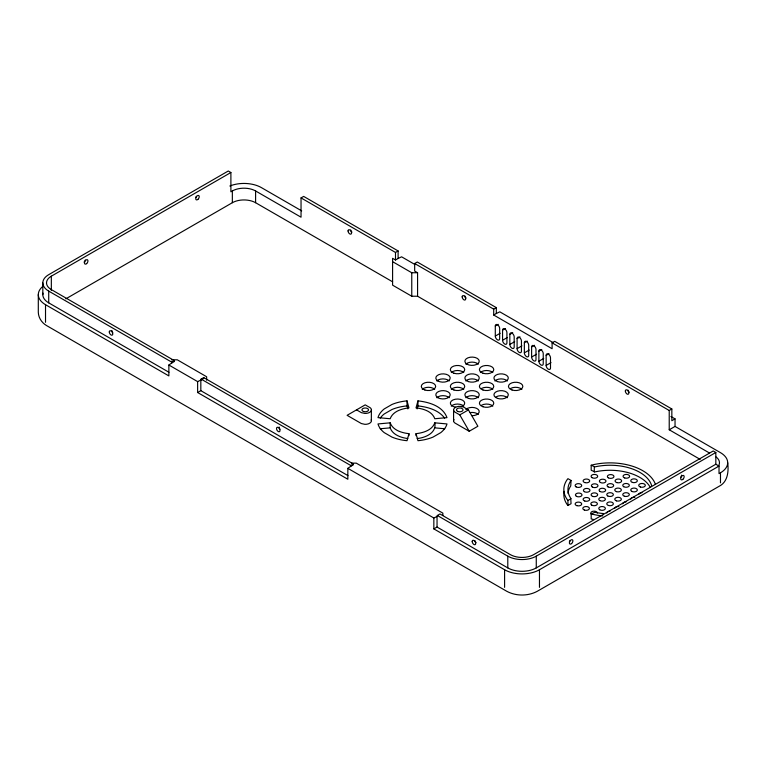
<?xml version="1.0" encoding="UTF-8"?>
<svg xmlns="http://www.w3.org/2000/svg" width="766" height="766" viewBox="0 0 766 766"><rect width="100%" height="100%" fill="white"/><g stroke="black" fill="none" stroke-linecap="round" stroke-linejoin="round"><path stroke-width="1.15" d="M371.395 409.695L371.328 421.338A6.166 3.562 0 0 1 364.913 424.335L361.361 423.55L347.103 415.316L365.21 404.86L370.026 407.636A6.166 3.562 0 0 1 371.395 409.695L371.328 410.432A6.166 3.562 0 0 1 364.913 413.429L361.361 412.644L356.544 409.867M453.587 410.069L453.654 409.322A6.166 3.562 0 0 1 463.622 407.11L468.438 409.896L477.879 426.25L469.213 431.258L454.956 423.024A6.166 3.562 0 0 1 453.587 420.974L453.587 410.069A6.166 3.562 0 0 0 454.956 412.118L459.772 414.894L469.213 431.258M453.587 420.974L453.654 420.228A6.166 3.562 0 0 1 453.989 419.509M408.958 433.671L407.024 440.699A34.93 20.165 0 0 1 391.962 437.099L384.235 432.637A34.93 20.165 0 0 1 377.992 423.943L390.172 422.822C392.929 430.32 401.767 432.857 408.958 433.671L408.958 435.682M417.958 400.867L416.024 407.895C423.215 408.709 432.062 411.246 434.81 418.743L446.99 417.633C442.729 406.047 429.075 402.121 417.958 400.867L417.958 405.903L417.125 408.91M416.024 433.671L417.958 440.699A34.93 20.165 0 0 0 433.02 437.099L440.747 432.637A34.93 20.165 0 0 0 446.99 423.943L434.81 422.822C432.062 430.32 423.215 432.857 416.024 433.671L416.024 435.682M434.81 422.822C436.869 432.914 425.293 437.769 417.173 438.545M567.941 505.493L567.941 500.466L566.907 499.126A46.228 26.686 0 0 1 566.907 479.995L567.941 478.664L571.053 480.454L570.747 480.847A42.12 24.32 0 0 0 570.747 498.273L571.053 503.702L567.941 505.493L566.907 504.162A46.228 26.686 0 0 1 564.188 491.341M230.892 172.513L228.278 171L48.718 274.668A20.136 11.624 0 0 0 48.718 291.109L171.766 362.155L171.766 362.998L174.38 361.485L174.38 360.642L51.332 289.605A16.44 9.489 0 0 1 51.332 276.181L230.892 172.513L230.892 191.806L232.347 190.964A16.44 9.489 0 0 1 255.595 190.964L301.038 217.199L301.038 197.915L303.652 196.402L398.109 250.942L398.109 258.487L395.495 260L392.594 258.314L392.594 285.163L411.763 296.231L417.575 296.231L700.172 459.389M65.809 298.855L232.347 202.712A16.44 9.489 0 0 1 255.595 202.712L392.594 281.802M171.766 362.155L174.38 360.642M43.394 285.967A24.656 14.238 0 0 0 45.52 304.696L168.865 375.915L168.865 365.009L171.766 362.998M301.038 197.915L395.495 252.445L398.109 250.942M201.113 379.093L203.727 377.59L353.365 463.976L353.365 464.818L350.751 466.331L350.751 465.489L201.113 379.093L201.113 379.936L197.628 381.612L168.865 365.009M201.113 379.936L203.727 378.423L203.727 377.59M414.674 263.523L417.288 262.01L496.32 307.635L496.32 313.505L493.697 315.017L493.697 309.148L414.674 263.523L414.674 271.068L417.575 272.744L417.575 296.231M197.628 381.612L197.628 392.518L200.826 390.67L347.927 475.6M493.697 309.148L496.32 307.635M495.296 326A3.083 1.781 60 0 1 497.479 324.746A3.083 1.781 60 0 1 499.662 328.518L499.662 338.582A3.083 1.781 60 0 1 497.479 339.845A3.083 1.781 60 0 1 495.296 336.073L495.296 326L498.206 324.324M502.563 330.194A3.083 1.781 60 0 1 504.746 328.94A3.083 1.781 60 0 1 506.92 332.712L506.92 342.775A3.083 1.781 60 0 1 504.746 344.039A3.083 1.781 60 0 1 502.563 340.267L502.563 330.194L505.464 328.518M495.296 336.073L500.141 333.277M509.83 334.388A3.083 1.781 60 0 1 512.004 333.133A3.083 1.781 60 0 1 514.187 336.906L514.187 346.969A3.083 1.781 60 0 1 512.004 348.233A3.083 1.781 60 0 1 509.83 344.461L509.83 334.388L512.732 332.712M502.563 340.267L507.408 337.471M517.088 338.582A3.083 1.781 60 0 1 519.271 337.327A3.083 1.781 60 0 1 521.445 341.1L521.445 351.163A3.083 1.781 60 0 1 519.271 352.427A3.083 1.781 60 0 1 517.088 348.654L517.088 338.582L519.999 336.906M509.83 344.461L514.666 341.665M524.356 342.775A3.083 1.781 60 0 1 526.529 341.521A3.083 1.781 60 0 1 528.712 345.294L528.712 355.357A3.083 1.781 60 0 1 526.529 356.621A3.083 1.781 60 0 1 524.356 352.848L524.356 342.775L527.257 341.1M517.088 348.654L521.933 345.859M531.623 346.969A3.083 1.781 60 0 1 533.797 345.715A3.083 1.781 60 0 1 535.98 349.488L535.98 359.551A3.083 1.781 60 0 1 533.797 360.815A3.083 1.781 60 0 1 531.623 357.042L531.623 346.969L534.524 345.294M524.356 352.848L529.201 350.052M493.697 315.017L552.104 348.731L552.104 342.862L554.718 341.349L671.839 408.967L671.839 420.716L675.038 418.868L675.038 426.423L720.48 452.658A24.656 14.238 0 0 1 720.48 472.785L720.48 482.848M538.881 351.163A3.083 1.781 60 0 1 541.064 349.909A3.083 1.781 60 0 1 543.238 353.681L543.238 363.745A3.083 1.781 60 0 1 541.064 365.009A3.083 1.781 60 0 1 538.881 361.236L538.881 351.163L541.792 349.488M531.623 357.042L536.459 354.246M350.751 465.489L353.365 463.976M197.628 392.518L347.841 479.248L347.841 468.342L350.751 466.331M546.148 355.357A3.083 1.781 60 0 1 548.322 354.103A3.083 1.781 60 0 1 550.505 357.875L550.505 367.939A3.083 1.781 60 0 1 548.322 369.202A3.083 1.781 60 0 1 546.148 365.43L546.148 355.357L549.05 353.681M538.881 361.236L543.726 358.44M459.772 414.894L468.438 409.896M546.148 365.43L550.993 362.634M433.843 517.998L437.338 516.313L437.338 515.48L439.952 513.967L510.405 554.651A16.44 9.489 0 0 0 533.653 554.651L713.213 450.983L715.827 452.486L715.827 464.234L536.267 567.903A20.136 11.624 0 0 1 507.791 567.903L437.041 527.056L433.843 528.894L433.843 517.998L347.841 468.342M552.104 342.862L669.225 410.48L671.839 408.967M669.225 410.48L669.225 429.774L675.038 426.423M567.941 500.466L571.053 498.666M593.506 519.511L591.189 518.917L591.189 513.881L594.971 512.263A42.12 24.32 0 0 0 603.484 513.574M437.338 515.48L507.791 556.154A20.136 11.624 0 0 0 536.267 556.154L715.827 452.486M433.843 528.894L504.593 569.741A24.656 14.238 0 0 0 539.465 569.741L719.025 466.073L719.025 473.627L720.48 472.785M650.344 487.482A42.12 24.32 0 0 0 594.971 471.894L591.189 470.276L591.189 465.24L593.506 464.646A46.228 26.686 0 0 1 655.447 484.466M591.189 465.24L594.971 466.858A42.12 24.32 0 0 1 651.665 485.759M380.204 428.769L390.172 427.859C392.738 434.954 400.963 437.654 407.809 438.545M392.594 261.675L411.763 272.744L417.575 272.744M171.479 359.809L177.291 359.809L206.638 376.748L206.638 380.233M351.623 463.143L356.267 463.143L442.853 513.134L442.853 515.451M434.81 427.859L444.778 428.769M417.958 405.903C427.706 407.014 438.487 409.925 444.663 418.121M591.189 513.881L593.506 514.474A46.228 26.686 0 0 0 602.832 515.92M553.492 342.823L499.805 311.829L496.32 313.505M415.028 264.567L401.595 256.811L398.109 258.487M670.911 416.493L675.038 418.868M301.68 210.87L261.407 187.613A24.656 14.238 0 0 0 229.829 186.014M669.225 429.774L709.508 453.032M715.827 464.234L719.025 466.073M42.992 293.119A20.136 11.624 0 0 0 48.718 302.857L168.951 372.266M407.024 400.867L408.958 407.895C401.767 408.709 392.929 411.246 390.172 418.743L377.992 417.633A34.93 20.165 0 0 1 384.235 408.929L391.962 404.467A34.93 20.165 0 0 1 407.024 400.867L407.024 405.903L407.857 408.91M727.7 462.721C728.772 471.157 727.892 481.833 719.331 486.171L537.148 591.362C527.918 596.245 516.14 596.245 506.91 591.362L46.669 325.636C41.881 322.936 38.434 317.813 38.3 312.25L38.3 294.632M594.292 467.03L594.292 472.067M571.053 480.454L570.747 485.883A42.12 24.32 0 0 0 568.008 493.323M539.465 569.741L539.465 587.359M536.267 556.154L536.267 567.903M507.791 556.154L507.791 567.903M504.593 569.741L504.593 587.359M437.041 516.15L437.041 527.056M411.763 272.744L411.763 296.231M395.495 252.445L395.495 260M390.172 422.822L390.172 427.859M255.595 190.964L255.595 202.712M232.347 190.964L232.347 202.712M200.826 379.764L200.826 390.67M51.332 276.181L51.332 290.505M48.718 291.109L48.718 302.857M45.52 304.696L45.52 322.314M42.819 282.893L42.819 294.632M570.028 540.528A2.461 1.427 -60 0 1 569.387 541.629M681.548 475.131A2.461 1.427 -60 0 1 680.677 477.381M112.784 332.693A2.461 1.427 60 0 1 112.42 332.166M112.142 331.592A2.461 1.427 60 0 1 111.913 330.452M716.086 456.948A16.44 9.489 0 0 1 718.23 466.35M465.824 364.185A7.191 4.156 0 0 1 478.281 364.185M480.359 372.573A7.191 4.156 0 0 1 492.806 372.573M494.884 380.961A7.191 4.156 0 0 1 507.341 380.961M510.558 388.496A7.191 4.156 0 0 1 521.866 389.348M496.023 396.884A7.191 4.156 0 0 1 507.341 397.736M481.498 388.496A7.191 4.156 0 0 1 492.806 389.348M465.824 380.961A7.191 4.156 0 0 1 478.281 380.961M451.298 372.573A7.191 4.156 0 0 1 463.756 372.573M436.773 380.961A7.191 4.156 0 0 1 449.23 380.961M451.298 389.348A7.191 4.156 0 0 1 463.756 389.348M465.824 397.736A7.191 4.156 0 0 1 478.281 397.736M481.498 405.262A7.191 4.156 0 0 1 492.806 406.124M470.19 412.577A7.191 4.156 0 0 1 478.281 414.511M465.824 409.484A7.191 4.156 0 0 1 478.281 409.484A7.191 4.156 0 0 1 472.057 415.708M451.298 406.124A7.191 4.156 0 0 1 463.756 406.124M455.665 407.177A7.191 4.156 0 0 1 451.298 401.097A7.191 4.156 0 0 1 462.616 400.235A7.191 4.156 0 0 1 461.122 406.765M436.773 397.736A7.191 4.156 0 0 1 449.23 397.736M422.248 389.348A7.191 4.156 0 0 1 434.695 389.348M638.739 494.597A3.284 1.896 0 0 1 642.032 492.691M630.753 499.202A3.284 1.896 0 0 1 634.89 497.373M622.758 503.817A3.284 1.896 0 0 1 626.052 501.922M614.772 508.433A3.284 1.896 0 0 1 618.909 506.604M606.777 513.048A3.284 1.896 0 0 1 610.071 511.152M591.764 514.388A3.284 1.896 0 0 1 592.827 511.295A3.284 1.896 0 0 1 597.375 513.048M371.194 419.864A6.166 3.562 0 0 1 371.395 420.601M380.223 418.102A34.93 20.165 0 0 1 384.235 413.966L391.962 409.504A34.93 20.165 0 0 1 407.024 405.903M351.958 232.108A2.461 1.427 60 0 1 350.723 229.972M629.259 392.202A2.461 1.427 60 0 1 628.024 390.066M466.082 297.993A2.461 1.427 60 0 1 464.857 295.858M196.374 196.297A2.461 1.427 -60 0 1 195.742 197.408M85.265 259.961A2.461 1.427 -60 0 1 84.815 261.129M84.452 261.656A2.461 1.427 -60 0 1 84.03 262.096M280.002 429.238A2.461 1.427 60 0 1 279.13 426.988M476.107 542.663A2.461 1.427 60 0 1 474.872 540.528M625.353 391.024A2.461 1.427 60 0 0 627.967 394.279A2.461 1.427 60 0 0 627.967 390.794A2.461 1.427 60 0 0 625.353 391.024M462.176 296.815A2.461 1.427 60 0 0 464.79 300.071A2.461 1.427 60 0 0 464.79 296.586A2.461 1.427 60 0 0 462.176 296.815M466.973 364.166A7.191 4.156 0 0 0 478.999 362.308A7.191 4.156 0 0 0 470.19 357.224A7.191 4.156 0 0 0 466.973 364.166M482.992 373.214A7.191 4.156 0 0 0 493.773 369.624A7.191 4.156 0 0 0 482.992 366.024A7.191 4.156 0 0 0 482.992 373.214M497.517 381.602A7.191 4.156 0 0 0 508.298 378.011A7.191 4.156 0 0 0 497.517 374.411A7.191 4.156 0 0 0 497.517 381.602M512.042 389.99A7.191 4.156 0 0 0 522.833 386.399A7.191 4.156 0 0 0 512.042 382.799A7.191 4.156 0 0 0 512.042 389.99M497.517 398.377A7.191 4.156 0 0 0 508.298 394.787A7.191 4.156 0 0 0 497.517 391.187A7.191 4.156 0 0 0 497.517 398.377M482.992 389.99A7.191 4.156 0 0 0 493.773 386.399A7.191 4.156 0 0 0 482.992 382.799A7.191 4.156 0 0 0 482.992 389.99M468.457 381.602A7.191 4.156 0 0 0 479.248 378.011A7.191 4.156 0 0 0 468.457 374.411A7.191 4.156 0 0 0 468.457 381.602M453.932 373.214A7.191 4.156 0 0 0 464.723 369.624A7.191 4.156 0 0 0 453.932 366.024A7.191 4.156 0 0 0 453.932 373.214M437.913 380.941A7.191 4.156 0 0 0 449.948 379.084A7.191 4.156 0 0 0 441.139 374A7.191 4.156 0 0 0 437.913 380.941M453.932 389.99A7.191 4.156 0 0 0 464.723 386.399A7.191 4.156 0 0 0 453.932 382.799A7.191 4.156 0 0 0 453.932 389.99M468.457 398.377A7.191 4.156 0 0 0 479.248 394.787A7.191 4.156 0 0 0 468.457 391.187A7.191 4.156 0 0 0 468.457 398.377M482.992 406.765A7.191 4.156 0 0 0 493.773 403.165A7.191 4.156 0 0 0 482.992 399.574A7.191 4.156 0 0 0 482.992 406.765M437.913 397.717A7.191 4.156 0 0 0 449.948 395.859A7.191 4.156 0 0 0 441.139 390.775A7.191 4.156 0 0 0 437.913 397.717M424.881 389.99A7.191 4.156 0 0 0 435.663 386.399A7.191 4.156 0 0 0 424.881 382.799A7.191 4.156 0 0 0 424.881 389.99M197.934 199.361A2.461 1.427 -60 0 0 198.71 195.541A2.461 1.427 -60 0 0 195.799 198.126A2.461 1.427 -60 0 0 197.934 199.361M86.654 263.609A2.461 1.427 -60 0 0 87.429 259.789A2.461 1.427 -60 0 0 84.519 262.374A2.461 1.427 -60 0 0 86.654 263.609M458.106 411.524A3.284 1.896 0 0 0 463.037 409.877A3.284 1.896 0 0 0 458.106 408.24A3.284 1.896 0 0 0 458.106 411.524M624.702 477.955A3.284 1.896 0 0 0 629.633 476.318A3.284 1.896 0 0 0 624.702 474.671A3.284 1.896 0 0 0 624.702 477.955M632.4 482.398A3.284 1.896 0 0 0 637.322 480.751A3.284 1.896 0 0 0 632.4 479.114A3.284 1.896 0 0 0 632.4 482.398M640.386 487.013A3.284 1.896 0 0 0 645.317 485.366A3.284 1.896 0 0 0 640.386 483.719A3.284 1.896 0 0 0 640.386 487.013M631.711 491.322A3.284 1.896 0 0 0 637.216 490.47A3.284 1.896 0 0 0 633.185 488.143A3.284 1.896 0 0 0 631.711 491.322M623.725 486.707A3.284 1.896 0 0 0 629.221 485.855A3.284 1.896 0 0 0 625.2 483.538A3.284 1.896 0 0 0 623.725 486.707M616.716 482.57A3.284 1.896 0 0 0 621.647 480.924A3.284 1.896 0 0 0 616.716 479.286A3.284 1.896 0 0 0 616.716 482.57M608.348 477.831A3.284 1.896 0 0 0 613.844 476.979A3.284 1.896 0 0 0 609.822 474.652A3.284 1.896 0 0 0 608.348 477.831M592.061 477.658A3.284 1.896 0 0 0 597.566 476.806A3.284 1.896 0 0 0 593.535 474.48A3.284 1.896 0 0 0 592.061 477.658M584.755 482.57A3.284 1.896 0 0 0 589.686 480.924A3.284 1.896 0 0 0 584.755 479.286A3.284 1.896 0 0 0 584.755 482.57M600.352 482.446A3.284 1.896 0 0 0 605.858 481.594A3.284 1.896 0 0 0 601.827 479.267A3.284 1.896 0 0 0 600.352 482.446M608.041 486.879A3.284 1.896 0 0 0 613.547 486.037A3.284 1.896 0 0 0 609.516 483.71A3.284 1.896 0 0 0 608.041 486.879M616.419 491.628A3.284 1.896 0 0 0 621.35 489.981A3.284 1.896 0 0 0 616.419 488.335A3.284 1.896 0 0 0 616.419 491.628M624.405 496.234A3.284 1.896 0 0 0 629.336 494.597A3.284 1.896 0 0 0 624.405 492.95A3.284 1.896 0 0 0 624.405 496.234M592.367 487.061A3.284 1.896 0 0 0 597.863 486.209A3.284 1.896 0 0 0 593.842 483.882A3.284 1.896 0 0 0 592.367 487.061M600.056 491.494A3.284 1.896 0 0 0 605.552 490.642A3.284 1.896 0 0 0 601.53 488.325A3.284 1.896 0 0 0 600.056 491.494M607.744 495.937A3.284 1.896 0 0 0 613.24 495.085A3.284 1.896 0 0 0 609.219 492.758A3.284 1.896 0 0 0 607.744 495.937M616.419 500.849A3.284 1.896 0 0 0 621.35 499.202A3.284 1.896 0 0 0 616.419 497.565A3.284 1.896 0 0 0 616.419 500.849M608.424 505.464A3.284 1.896 0 0 0 613.355 503.817A3.284 1.896 0 0 0 608.424 502.18A3.284 1.896 0 0 0 608.424 505.464M599.749 500.552A3.284 1.896 0 0 0 605.255 499.7A3.284 1.896 0 0 0 601.224 497.373A3.284 1.896 0 0 0 599.749 500.552M592.75 496.406A3.284 1.896 0 0 0 597.672 494.769A3.284 1.896 0 0 0 592.75 493.122A3.284 1.896 0 0 0 592.75 496.406M576.08 486.879A3.284 1.896 0 0 0 581.586 486.037A3.284 1.896 0 0 0 577.554 483.71A3.284 1.896 0 0 0 576.08 486.879M584.372 491.667A3.284 1.896 0 0 0 589.877 490.815A3.284 1.896 0 0 0 585.846 488.497A3.284 1.896 0 0 0 584.372 491.667M576.386 496.282A3.284 1.896 0 0 0 581.882 495.43A3.284 1.896 0 0 0 577.861 493.113A3.284 1.896 0 0 0 576.386 496.282M584.755 501.021A3.284 1.896 0 0 0 589.686 499.384A3.284 1.896 0 0 0 584.755 497.737A3.284 1.896 0 0 0 584.755 501.021M591.764 505.158A3.284 1.896 0 0 0 597.26 504.315A3.284 1.896 0 0 0 593.238 501.989A3.284 1.896 0 0 0 591.764 505.158M599.749 509.773A3.284 1.896 0 0 0 605.255 508.921A3.284 1.896 0 0 0 601.224 506.604A3.284 1.896 0 0 0 599.749 509.773M584.458 510.079A3.284 1.896 0 0 0 589.389 508.433A3.284 1.896 0 0 0 584.458 506.786A3.284 1.896 0 0 0 584.458 510.079M576.769 505.637A3.284 1.896 0 0 0 581.7 503.99A3.284 1.896 0 0 0 576.769 502.352A3.284 1.896 0 0 0 576.769 505.637M363.591 411.524A3.284 1.896 0 0 0 368.523 409.877A3.284 1.896 0 0 0 363.591 408.24A3.284 1.896 0 0 0 363.591 411.524M472.201 541.476A2.461 1.427 60 0 0 474.815 544.731A2.461 1.427 60 0 0 474.815 541.246A2.461 1.427 60 0 0 472.201 541.476M109.299 331.956A2.461 1.427 60 0 0 111.913 335.211A2.461 1.427 60 0 0 111.913 331.726A2.461 1.427 60 0 0 109.299 331.956M276.516 428.5A2.461 1.427 60 0 0 279.13 431.756A2.461 1.427 60 0 0 279.13 428.271A2.461 1.427 60 0 0 276.516 428.5M571.589 543.582A2.461 1.427 -60 0 0 572.365 539.762A2.461 1.427 -60 0 0 569.454 542.347A2.461 1.427 -60 0 0 571.589 543.582M682.87 479.334A2.461 1.427 -60 0 0 683.645 475.514A2.461 1.427 -60 0 0 680.735 478.099A2.461 1.427 -60 0 0 682.87 479.334M348.051 230.92A2.461 1.427 60 0 0 350.665 234.176A2.461 1.427 60 0 0 350.665 230.69A2.461 1.427 60 0 0 348.051 230.92"/></g></svg>
